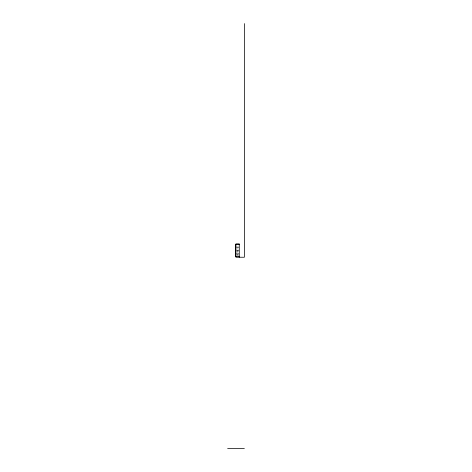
<?xml version="1.0" encoding="UTF-8"?>
<svg xmlns="http://www.w3.org/2000/svg" width="472" height="472" viewBox="0 0 472 472"><rect width="100%" height="100%" fill="white"/><g stroke="black" fill="none" stroke-linecap="round" stroke-linejoin="round"><path stroke-width="0.35" stroke-dasharray="2.36 1.77" d="M236.596 246.998L238.602 246.998M236.596 247.835L239.274 247.835M236.596 250.13L239.274 250.13M236.596 250.968L239.274 250.968M236.596 253.269L239.274 253.269M236.596 254.107L239.274 254.107M238.389 255.228L237.056 255.122A13.133 13.133 0 0 0 237.646 247.953"/><path stroke-width="0.71" d="M235.929 244.478L239.274 244.478M235.929 244.697L235.593 244.697L235.593 246.998L235.929 246.998M235.929 247.835L235.593 247.835L235.593 250.13L235.929 250.13M235.929 250.968L235.593 250.968L235.593 253.269L235.929 253.269M235.929 254.107L235.593 254.107L235.593 256.402L235.929 256.402M235.929 256.544L239.274 256.544M227.64 448.4L244.36 448.4M244.36 23.6L244.36 257.24L235.929 257.24L235.929 243.865L239.274 243.859L239.274 257.234"/></g></svg>
